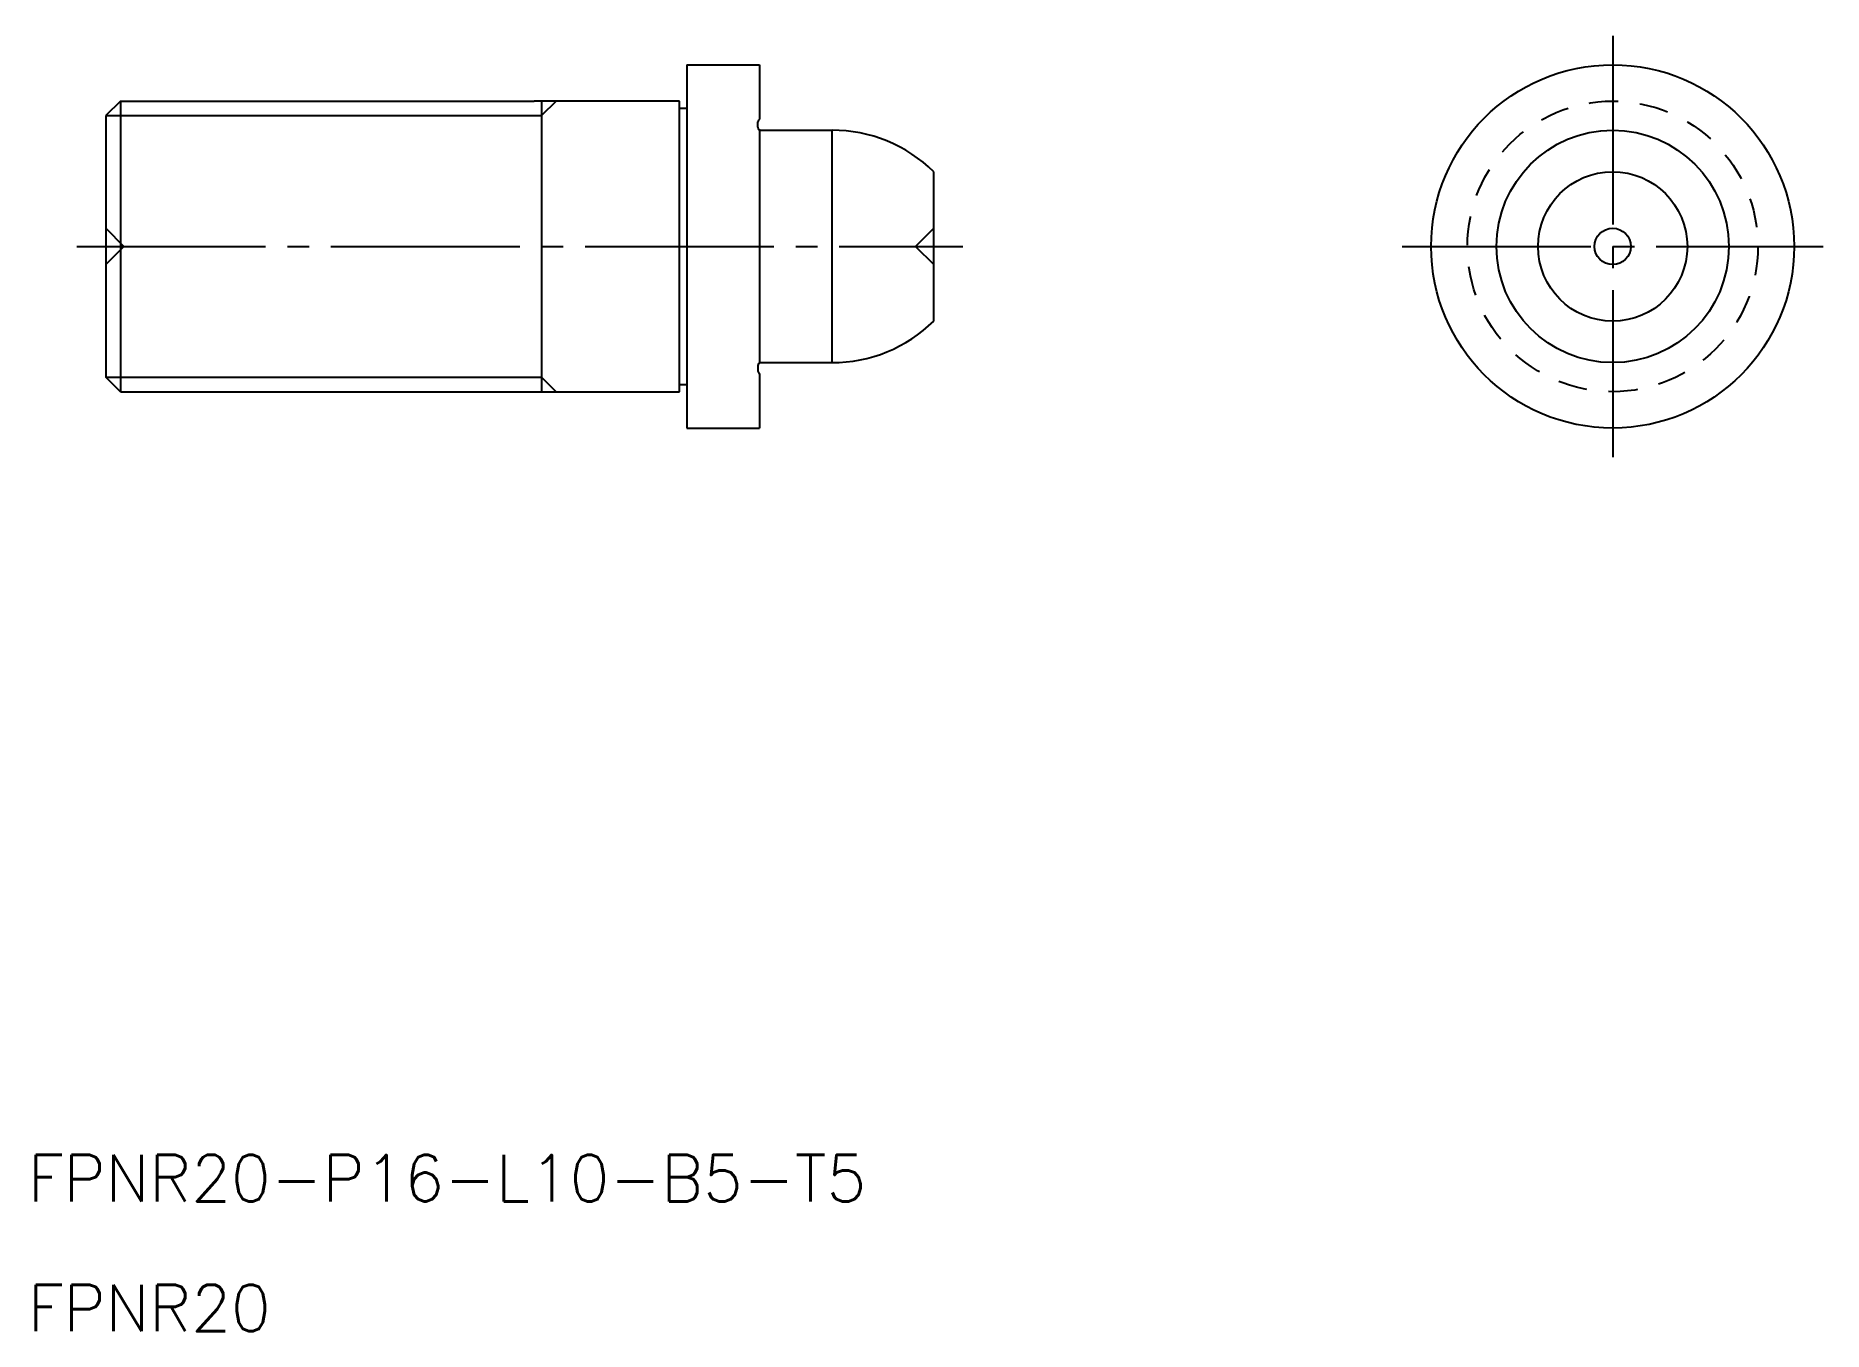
# Model space of a CAD drawing. Extents: x 49 to 172, y 112 to 201.
import ezdxf

# ---------------------------------------------------------------- set-up
doc = ezdxf.new("R2010")
doc.units = 0
doc.linetypes.add('CENTER', pattern=[17.5, 13, -1.5, 1.5, -1.5])
doc.linetypes.add('DASHED', pattern=[3.5, 2, -1.5])
doc.layers.get('0').update_dxf_attribs({"linetype": 'CONTINUOUS'})
doc.layers.add('CENTER', color=1, linetype='CENTER')
doc.styles.get("Standard").update_dxf_attribs({"font": 'txt.shx', "bigfont": '@extfont2.shx'})

msp = doc.modelspace()

# ---------------------------------------------------------------- linework, layer by layer
at = {"color": 1, "linetype": 'CENTER'}
for p, q in [((157.59, 201.46), (157.59, 172.46)), ((143.09, 186.96), (172.09, 186.96))]:
    msp.add_line(p, q, dxfattribs=at)
at = {"color": 7, "linetype": 'CONTINUOUS'}
for p, q in [((93.84, 199.46), (93.84, 174.46)), ((93.84, 199.46), (98.84, 199.46)), ((98.84, 199.46), (98.84, 195.71)), ((98.84, 199.46), (98.84, 195.71)), ((54.84, 196.96), (53.84, 195.96)), ((54.84, 196.96), (83.34, 196.96)), ((54.84, 196.96), (54.84, 176.96)), ((93.34, 196.96), (83.34, 196.96)), ((83.84, 196.96), (83.84, 176.96)), ((93.34, 176.96), (93.34, 196.96)), ((53.84, 195.96), (53.84, 177.96)), ((53.84, 195.96), (53.84, 177.96)), ((93.84, 196.46), (93.34, 196.46)), ((98.74, 195.16), (98.74, 195.54)), ((98.84, 194.99), (98.84, 178.93)), ((98.84, 194.99), (98.84, 178.93)), ((98.94, 194.96), (103.84, 194.96)), ((103.84, 178.96), (103.84, 194.96)), ((110.84, 181.82), (110.84, 192.1)), ((98.74, 178.76), (98.74, 178.38)), ((98.94, 178.96), (103.84, 178.96)), ((54.84, 176.96), (53.84, 177.96)), ((93.34, 177.46), (93.84, 177.46)), ((98.84, 178.21), (98.84, 174.46)), ((98.84, 178.21), (98.84, 174.46)), ((54.84, 176.96), (83.34, 176.96)), ((83.34, 176.96), (93.34, 176.96)), ((93.84, 174.46), (98.84, 174.46))]:
    msp.add_line(p, q, dxfattribs=at)
at = {"color": 3, "linetype": 'CONTINUOUS'}
for p, q in [((84.84, 196.96), (83.84, 195.96)), ((53.84, 195.96), (83.84, 195.96)), ((53.84, 177.96), (83.84, 177.96)), ((84.84, 176.96), (83.84, 177.96))]:
    msp.add_line(p, q, dxfattribs=at)
at = {"color": 3, "linetype": 'DASHED'}
for p, q in [((53.84, 188.21), (55.09, 186.96)), ((110.84, 188.21), (109.59, 186.96)), ((55.09, 186.96), (53.84, 185.71)), ((109.59, 186.96), (110.84, 185.71))]:
    msp.add_line(p, q, dxfattribs=at)
at = {"color": 7, "linetype": 'CONTINUOUS'}
for radius in [12.5, 8, 5.14, 1.25]:
    msp.add_circle((157.59, 186.96), radius, dxfattribs=at)
at = {"color": 3, "linetype": 'DASHED'}
msp.add_circle((157.59, 186.96), 10, dxfattribs=at)
at = {"color": 7, "linetype": 'CONTINUOUS'}
for centre, radius, start, end in [((98.94, 195.54), 0.2, 120, 180), ((98.94, 195.16), 0.2, 180, 270), ((103.84, 184.96), 10, 45.573, 90), ((103.84, 188.96), 10, 270, 314.427), ((98.94, 178.76), 0.2, 90, 180), ((98.94, 178.38), 0.2, 180, 240)]:
    msp.add_arc(centre, radius, start, end, dxfattribs=at)
at = {"layer": 'CENTER', "color": 1, "linetype": 'CENTER'}
msp.add_line((51.84, 186.96), (112.84, 186.96), dxfattribs=at)

# ---------------------------------------------------------------- texts
at = {"color": 7, "linetype": 'CONTINUOUS'}
for s, p in [('FPNR20-P16-L10-B5-T5', (48.47, 121.23)), ('FPNR20', (48.47, 112.3))]:
    msp.add_text(s, height=3.2, dxfattribs=at).set_placement(p)

doc.saveas('drawing.dxf')
